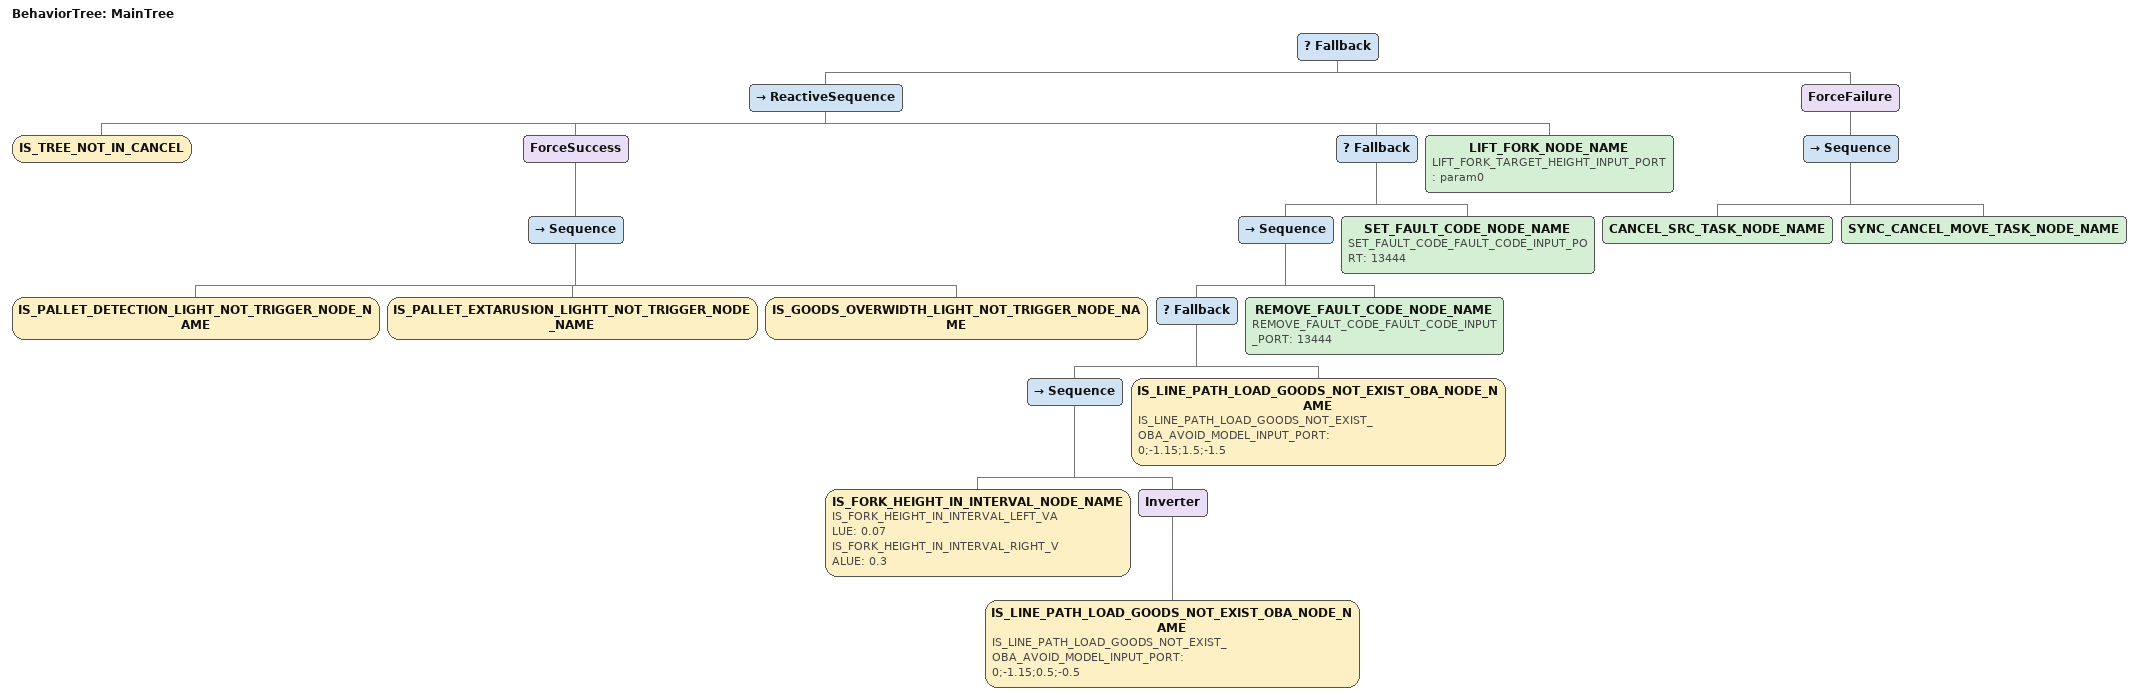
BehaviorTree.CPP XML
<!-- const char FORK_LIFT_LOAD_FREE_ACTION_XML[] = R"( -->
 <root BTCPP_format="4" >
     <BehaviorTree ID="MainTree">
        <Fallback>
            <ReactiveSequence>
                <IS_TREE_NOT_IN_CANCEL/>
                <ForceSuccess>
                    <Sequence>
                        <IS_PALLET_DETECTION_LIGHT_NOT_TRIGGER_NODE_NAME />
                        <IS_PALLET_EXTARUSION_LIGHTT_NOT_TRIGGER_NODE_NAME />
                        <IS_GOODS_OVERWIDTH_LIGHT_NOT_TRIGGER_NODE_NAME />
                    </Sequence>
                </ForceSuccess>
                <Fallback>
                    <Sequence>
                        <Fallback>
                            <Sequence>
                                <IS_FORK_HEIGHT_IN_INTERVAL_NODE_NAME
                                    IS_FORK_HEIGHT_IN_INTERVAL_LEFT_VALUE="0.07"
                                    IS_FORK_HEIGHT_IN_INTERVAL_RIGHT_VALUE="0.3"
                                />
                                <Inverter>
                                    <IS_LINE_PATH_LOAD_GOODS_NOT_EXIST_OBA_NODE_NAME
                                        IS_LINE_PATH_LOAD_GOODS_NOT_EXIST_OBA_AVOID_MODEL_INPUT_PORT="0;-1.15;0.5;-0.5"
                                    />
                                </Inverter>
                            </Sequence>
                            <IS_LINE_PATH_LOAD_GOODS_NOT_EXIST_OBA_NODE_NAME
                                IS_LINE_PATH_LOAD_GOODS_NOT_EXIST_OBA_AVOID_MODEL_INPUT_PORT="0;-1.15;1.5;-1.5"
                            />
                        </Fallback>
                        <REMOVE_FAULT_CODE_NODE_NAME
                            REMOVE_FAULT_CODE_FAULT_CODE_INPUT_PORT="13444"
                        />
                    </Sequence>
                    <SET_FAULT_CODE_NODE_NAME
                        SET_FAULT_CODE_FAULT_CODE_INPUT_PORT="13444"
                    />
                </Fallback>
                <LIFT_FORK_NODE_NAME
                    LIFT_FORK_TARGET_HEIGHT_INPUT_PORT="param0"
                />
            </ReactiveSequence>
            <ForceFailure>
                <Sequence>
                    <CANCEL_SRC_TASK_NODE_NAME/>
                    <SYNC_CANCEL_MOVE_TASK_NODE_NAME/>
                </Sequence>
            </ForceFailure>
        </Fallback>
     </BehaviorTree>
 </root>
